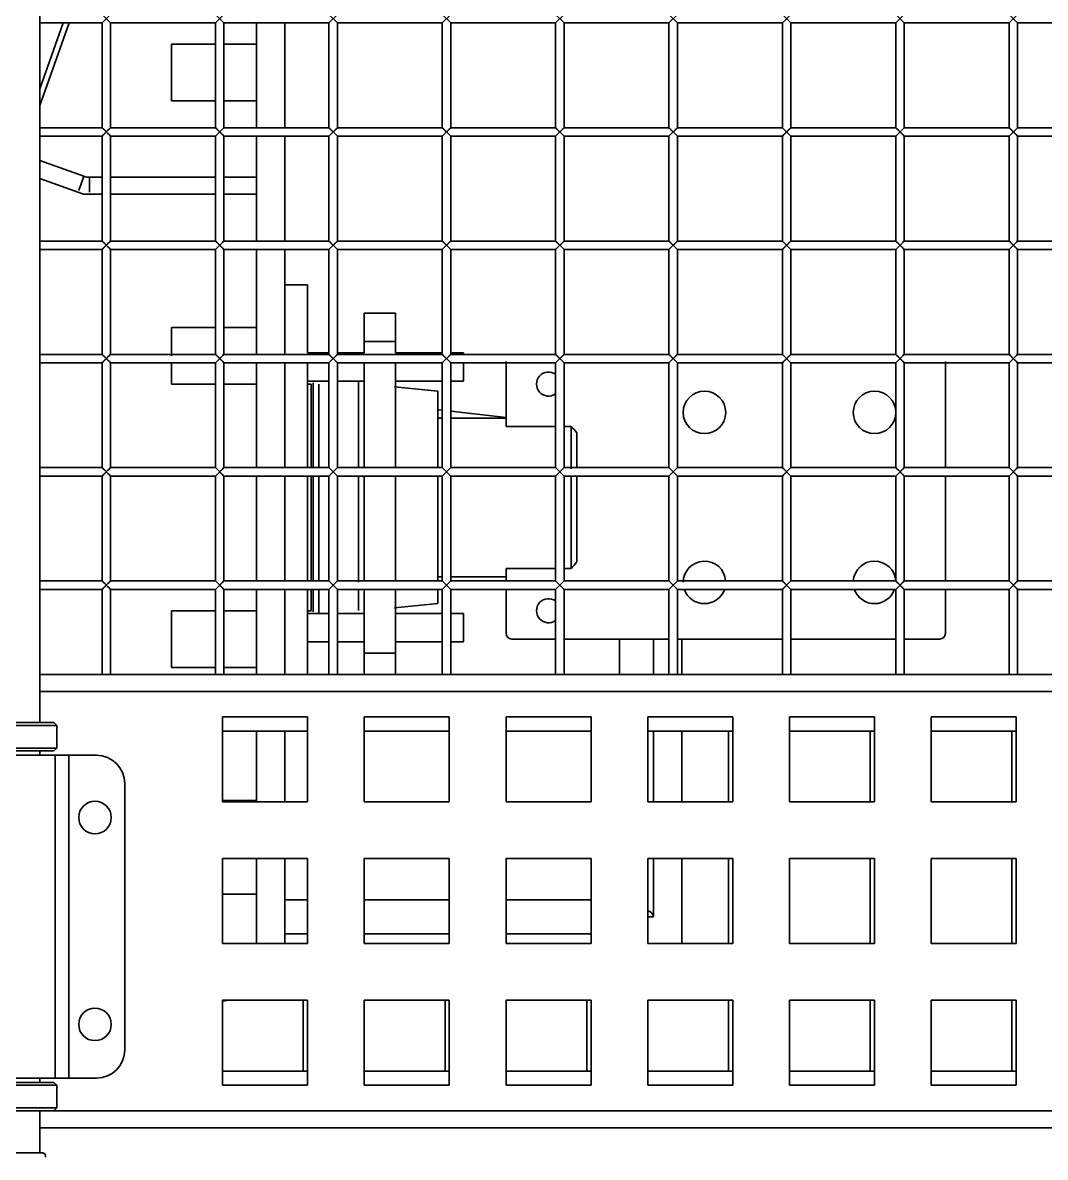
# Model space of a CAD drawing. Header units: millimetres. Extents: x 32496 to 166256, y 3504 to 23939.
# Drawn here: x 48171.1 to 48531.9, y 10963.7 to 11364.1 of the extents above; entities that cross this region are included whole.
import ezdxf

# ---------------------------------------------------------------- set-up
doc = ezdxf.new("R2010")
doc.units = ezdxf.units.MM
doc.layers.get('0').update_dxf_attribs({"lineweight": 35})

msp = doc.modelspace()

# ---------------------------------------------------------------- linework, layer by layer
at = {"linetype": 'Continuous'}
for p, q in [((48177.14, 12102.593), (48177.14, 11117.075)), ((48199.14, 11367.075), (48202.14, 11364.075)), ((48199.14, 11364.075), (48202.14, 11367.075)), ((48239.14, 11367.075), (48242.14, 11364.075)), ((48239.14, 11364.075), (48242.14, 11367.075)), ((48279.14, 11367.075), (48282.14, 11364.075)), ((48279.14, 11364.075), (48282.14, 11367.075)), ((48319.14, 11367.075), (48322.14, 11364.075)), ((48319.14, 11364.075), (48322.14, 11367.075)), ((48359.14, 11367.075), (48362.14, 11364.075)), ((48359.14, 11364.075), (48362.14, 11367.075)), ((48399.14, 11367.075), (48402.14, 11364.075)), ((48399.14, 11364.075), (48402.14, 11367.075)), ((48439.14, 11367.075), (48442.14, 11364.075)), ((48439.14, 11364.075), (48442.14, 11367.075)), ((48479.14, 11367.075), (48482.14, 11364.075)), ((48479.14, 11364.075), (48482.14, 11367.075)), ((48519.14, 11367.075), (48522.14, 11364.075)), ((48519.14, 11364.075), (48522.14, 11367.075)), ((48177.14, 11364.075), (48199.14, 11364.075)), ((48177.14, 11340.836), (48185.416, 11364.075)), ((48177.14, 11334.874), (48187.539, 11364.075)), ((48199.14, 11364.075), (48199.14, 11327.075)), ((48202.14, 11364.075), (48239.14, 11364.075)), ((48202.14, 11364.075), (48202.14, 11327.075)), ((48239.14, 11364.075), (48239.14, 11327.075)), ((48242.14, 11364.075), (48279.14, 11364.075)), ((48242.14, 11364.075), (48242.14, 11327.075)), ((48253.64, 11327.075), (48253.64, 11364.075)), ((48263.64, 11327.075), (48263.64, 11364.075)), ((48279.14, 11364.075), (48279.14, 11327.075)), ((48282.14, 11364.075), (48319.14, 11364.075)), ((48282.14, 11364.075), (48282.14, 11327.075)), ((48319.14, 11364.075), (48319.14, 11327.075)), ((48322.14, 11364.075), (48359.14, 11364.075)), ((48322.14, 11364.075), (48322.14, 11327.075)), ((48359.14, 11364.075), (48359.14, 11327.075)), ((48362.14, 11364.075), (48399.14, 11364.075)), ((48362.14, 11364.075), (48362.14, 11327.075)), ((48399.14, 11364.075), (48399.14, 11327.075)), ((48402.14, 11364.075), (48439.14, 11364.075)), ((48402.14, 11364.075), (48402.14, 11327.075)), ((48439.14, 11364.075), (48439.14, 11327.075)), ((48442.14, 11364.075), (48479.14, 11364.075)), ((48442.14, 11364.075), (48442.14, 11327.075)), ((48479.14, 11364.075), (48479.14, 11327.075)), ((48482.14, 11364.075), (48519.14, 11364.075)), ((48482.14, 11364.075), (48482.14, 11327.075)), ((48519.14, 11364.075), (48519.14, 11327.075)), ((48522.14, 11364.075), (48559.14, 11364.075)), ((48522.14, 11364.075), (48522.14, 11327.075)), ((48223.64, 11356.575), (48239.14, 11356.575)), ((48223.64, 11356.575), (48223.64, 11336.575)), ((48242.14, 11356.575), (48253.64, 11356.575)), ((48223.64, 11336.575), (48239.14, 11336.575)), ((48242.14, 11336.575), (48253.64, 11336.575)), ((48177.14, 11327.075), (48199.14, 11327.075)), ((48199.14, 11327.075), (48202.14, 11324.075)), ((48199.14, 11324.075), (48202.14, 11327.075)), ((48202.14, 11327.075), (48239.14, 11327.075)), ((48239.14, 11327.075), (48242.14, 11324.075)), ((48239.14, 11324.075), (48242.14, 11327.075)), ((48242.14, 11327.075), (48279.14, 11327.075)), ((48279.14, 11327.075), (48282.14, 11324.075)), ((48279.14, 11324.075), (48282.14, 11327.075)), ((48282.14, 11327.075), (48319.14, 11327.075)), ((48319.14, 11327.075), (48322.14, 11324.075)), ((48319.14, 11324.075), (48322.14, 11327.075)), ((48322.14, 11327.075), (48359.14, 11327.075)), ((48359.14, 11327.075), (48362.14, 11324.075)), ((48359.14, 11324.075), (48362.14, 11327.075)), ((48362.14, 11327.075), (48399.14, 11327.075)), ((48399.14, 11327.075), (48402.14, 11324.075)), ((48399.14, 11324.075), (48402.14, 11327.075)), ((48402.14, 11327.075), (48439.14, 11327.075)), ((48439.14, 11327.075), (48442.14, 11324.075)), ((48439.14, 11324.075), (48442.14, 11327.075)), ((48442.14, 11327.075), (48479.14, 11327.075)), ((48479.14, 11327.075), (48482.14, 11324.075)), ((48479.14, 11324.075), (48482.14, 11327.075)), ((48482.14, 11327.075), (48519.14, 11327.075)), ((48519.14, 11327.075), (48522.14, 11324.075)), ((48519.14, 11324.075), (48522.14, 11327.075)), ((48522.14, 11327.075), (48559.14, 11327.075)), ((48177.14, 11324.075), (48199.14, 11324.075)), ((48199.14, 11324.075), (48199.14, 11287.075)), ((48202.14, 11324.075), (48239.14, 11324.075)), ((48202.14, 11324.075), (48202.14, 11287.075)), ((48239.14, 11324.075), (48239.14, 11287.075)), ((48242.14, 11324.075), (48279.14, 11324.075)), ((48242.14, 11324.075), (48242.14, 11287.075)), ((48253.64, 11287.075), (48253.64, 11324.075)), ((48263.64, 11287.075), (48263.64, 11324.075)), ((48279.14, 11324.075), (48279.14, 11287.075)), ((48282.14, 11324.075), (48319.14, 11324.075)), ((48282.14, 11324.075), (48282.14, 11287.075)), ((48319.14, 11324.075), (48319.14, 11287.075)), ((48322.14, 11324.075), (48359.14, 11324.075)), ((48322.14, 11324.075), (48322.14, 11287.075)), ((48359.14, 11324.075), (48359.14, 11287.075)), ((48362.14, 11324.075), (48399.14, 11324.075)), ((48362.14, 11324.075), (48362.14, 11287.075)), ((48399.14, 11324.075), (48399.14, 11287.075)), ((48402.14, 11324.075), (48439.14, 11324.075)), ((48402.14, 11324.075), (48402.14, 11287.075)), ((48439.14, 11324.075), (48439.14, 11287.075)), ((48442.14, 11324.075), (48479.14, 11324.075)), ((48442.14, 11324.075), (48442.14, 11287.075)), ((48479.14, 11324.075), (48479.14, 11287.075)), ((48482.14, 11324.075), (48519.14, 11324.075)), ((48482.14, 11324.075), (48482.14, 11287.075)), ((48519.14, 11324.075), (48519.14, 11287.075)), ((48522.14, 11324.075), (48559.14, 11324.075)), ((48522.14, 11324.075), (48522.14, 11287.075)), ((48177.14, 11315.464), (48192.7, 11309.923)), ((48190.92, 11304.926), (48192.7, 11309.923)), ((48199.14, 11309.575), (48194.713, 11309.575)), ((48194.713, 11309.575), (48194.713, 11304.271)), ((48239.14, 11309.575), (48202.14, 11309.575)), ((48253.64, 11309.575), (48242.14, 11309.575)), ((48177.14, 11309.095), (48192.64, 11303.575)), ((48199.14, 11303.575), (48192.64, 11303.575)), ((48239.14, 11303.575), (48202.14, 11303.575)), ((48253.64, 11303.575), (48242.14, 11303.575)), ((48177.14, 11287.075), (48199.14, 11287.075)), ((48199.14, 11287.075), (48202.14, 11284.075)), ((48199.14, 11284.075), (48202.14, 11287.075)), ((48202.14, 11287.075), (48239.14, 11287.075)), ((48239.14, 11287.075), (48242.14, 11284.075)), ((48239.14, 11284.075), (48242.14, 11287.075)), ((48242.14, 11287.075), (48279.14, 11287.075)), ((48279.14, 11287.075), (48282.14, 11284.075)), ((48279.14, 11284.075), (48282.14, 11287.075)), ((48282.14, 11287.075), (48319.14, 11287.075)), ((48319.14, 11287.075), (48322.14, 11284.075)), ((48319.14, 11284.075), (48322.14, 11287.075)), ((48322.14, 11287.075), (48359.14, 11287.075)), ((48359.14, 11287.075), (48362.14, 11284.075)), ((48359.14, 11284.075), (48362.14, 11287.075)), ((48362.14, 11287.075), (48399.14, 11287.075)), ((48399.14, 11287.075), (48402.14, 11284.075)), ((48399.14, 11284.075), (48402.14, 11287.075)), ((48402.14, 11287.075), (48439.14, 11287.075)), ((48439.14, 11287.075), (48442.14, 11284.075)), ((48439.14, 11284.075), (48442.14, 11287.075)), ((48442.14, 11287.075), (48479.14, 11287.075)), ((48479.14, 11287.075), (48482.14, 11284.075)), ((48479.14, 11284.075), (48482.14, 11287.075)), ((48482.14, 11287.075), (48519.14, 11287.075)), ((48519.14, 11287.075), (48522.14, 11284.075)), ((48519.14, 11284.075), (48522.14, 11287.075)), ((48522.14, 11287.075), (48559.14, 11287.075)), ((48177.14, 11284.075), (48199.14, 11284.075)), ((48199.14, 11284.075), (48199.14, 11247.075)), ((48202.14, 11284.075), (48239.14, 11284.075)), ((48202.14, 11284.075), (48202.14, 11247.075)), ((48239.14, 11284.075), (48239.14, 11247.075)), ((48242.14, 11284.075), (48279.14, 11284.075)), ((48242.14, 11284.075), (48242.14, 11247.075)), ((48253.64, 11247.075), (48253.64, 11284.075)), ((48263.64, 11247.075), (48263.64, 11284.075)), ((48279.14, 11284.075), (48279.14, 11247.075)), ((48282.14, 11284.075), (48319.14, 11284.075)), ((48282.14, 11284.075), (48282.14, 11247.075)), ((48319.14, 11284.075), (48319.14, 11247.075)), ((48322.14, 11284.075), (48359.14, 11284.075)), ((48322.14, 11284.075), (48322.14, 11247.075)), ((48359.14, 11284.075), (48359.14, 11247.075)), ((48362.14, 11284.075), (48399.14, 11284.075)), ((48362.14, 11284.075), (48362.14, 11247.075)), ((48399.14, 11284.075), (48399.14, 11247.075)), ((48402.14, 11284.075), (48439.14, 11284.075)), ((48402.14, 11284.075), (48402.14, 11247.075)), ((48439.14, 11284.075), (48439.14, 11247.075)), ((48442.14, 11284.075), (48479.14, 11284.075)), ((48442.14, 11284.075), (48442.14, 11247.075)), ((48479.14, 11284.075), (48479.14, 11247.075)), ((48482.14, 11284.075), (48519.14, 11284.075)), ((48482.14, 11284.075), (48482.14, 11247.075)), ((48519.14, 11284.075), (48519.14, 11247.075)), ((48522.14, 11284.075), (48559.14, 11284.075)), ((48522.14, 11284.075), (48522.14, 11247.075)), ((48271.64, 11271.575), (48263.64, 11271.575)), ((48271.64, 11247.575), (48271.64, 11271.575)), ((48291.64, 11261.575), (48302.64, 11261.575)), ((48291.64, 11247.575), (48291.64, 11261.575)), ((48302.64, 11247.575), (48302.64, 11261.575)), ((48223.64, 11256.575), (48239.14, 11256.575)), ((48223.64, 11256.575), (48223.64, 11246.575)), ((48242.14, 11256.575), (48253.64, 11256.575)), ((48302.64, 11251.575), (48291.64, 11251.575)), ((48177.14, 11247.075), (48199.14, 11247.075)), ((48199.14, 11247.075), (48202.14, 11244.075)), ((48199.14, 11244.075), (48202.14, 11247.075)), ((48202.14, 11247.075), (48239.14, 11247.075)), ((48239.14, 11247.075), (48242.14, 11244.075)), ((48239.14, 11244.075), (48242.14, 11247.075)), ((48242.14, 11247.075), (48279.14, 11247.075)), ((48271.64, 11247.575), (48279.14, 11247.575)), ((48279.14, 11247.075), (48282.14, 11244.075)), ((48279.14, 11244.075), (48282.14, 11247.075)), ((48282.14, 11247.575), (48291.64, 11247.575)), ((48282.14, 11247.075), (48319.14, 11247.075)), ((48302.64, 11247.575), (48319.14, 11247.575)), ((48319.14, 11247.075), (48322.14, 11244.075)), ((48319.14, 11244.075), (48322.14, 11247.075)), ((48322.14, 11247.575), (48326.64, 11247.575)), ((48322.14, 11247.075), (48359.14, 11247.075)), ((48326.64, 11247.075), (48326.64, 11247.575)), ((48359.14, 11247.075), (48362.14, 11244.075)), ((48359.14, 11244.075), (48362.14, 11247.075)), ((48362.14, 11247.075), (48399.14, 11247.075)), ((48399.14, 11247.075), (48402.14, 11244.075)), ((48399.14, 11244.075), (48402.14, 11247.075)), ((48402.14, 11247.075), (48439.14, 11247.075)), ((48439.14, 11247.075), (48442.14, 11244.075)), ((48439.14, 11244.075), (48442.14, 11247.075)), ((48442.14, 11247.075), (48479.14, 11247.075)), ((48479.14, 11247.075), (48482.14, 11244.075)), ((48479.14, 11244.075), (48482.14, 11247.075)), ((48482.14, 11247.075), (48519.14, 11247.075)), ((48519.14, 11247.075), (48522.14, 11244.075)), ((48519.14, 11244.075), (48522.14, 11247.075)), ((48522.14, 11247.075), (48559.14, 11247.075)), ((48177.14, 11244.075), (48199.14, 11244.075)), ((48199.14, 11244.075), (48199.14, 11207.075)), ((48202.14, 11244.075), (48239.14, 11244.075)), ((48202.14, 11244.075), (48202.14, 11207.075)), ((48223.64, 11244.075), (48223.64, 11236.575)), ((48239.14, 11244.075), (48239.14, 11207.075)), ((48242.14, 11244.075), (48279.14, 11244.075)), ((48242.14, 11244.075), (48242.14, 11207.075)), ((48253.64, 11207.075), (48253.64, 11244.075)), ((48263.64, 11207.075), (48263.64, 11244.075)), ((48271.64, 11207.075), (48271.64, 11244.075)), ((48279.14, 11244.075), (48279.14, 11207.075)), ((48282.14, 11244.075), (48319.14, 11244.075)), ((48282.14, 11244.075), (48282.14, 11207.075)), ((48291.64, 11207.075), (48291.64, 11244.075)), ((48302.64, 11207.075), (48302.64, 11244.075)), ((48319.14, 11244.075), (48319.14, 11207.075)), ((48322.14, 11244.075), (48359.14, 11244.075)), ((48322.14, 11244.075), (48322.14, 11207.075)), ((48326.64, 11237.575), (48326.64, 11244.075)), ((48341.64, 11221.63), (48341.64, 11244.575)), ((48359.14, 11244.075), (48359.14, 11207.075)), ((48362.14, 11244.075), (48399.14, 11244.075)), ((48362.14, 11244.075), (48362.14, 11207.075)), ((48399.14, 11244.075), (48399.14, 11207.075)), ((48402.14, 11244.075), (48439.14, 11244.075)), ((48402.14, 11244.075), (48402.14, 11207.075)), ((48439.14, 11244.075), (48439.14, 11207.075)), ((48442.14, 11244.075), (48479.14, 11244.075)), ((48442.14, 11244.075), (48442.14, 11207.075)), ((48479.14, 11244.075), (48479.14, 11207.075)), ((48482.14, 11244.075), (48519.14, 11244.075)), ((48482.14, 11244.075), (48482.14, 11207.075)), ((48496.64, 11244.575), (48496.64, 11207.075)), ((48519.14, 11244.075), (48519.14, 11207.075)), ((48522.14, 11244.075), (48559.14, 11244.075)), ((48522.14, 11244.075), (48522.14, 11207.075)), ((48271.64, 11237.575), (48279.14, 11237.575)), ((48282.14, 11237.575), (48291.64, 11237.575)), ((48289.64, 11207.075), (48289.64, 11237.575)), ((48302.64, 11237.575), (48319.14, 11237.575)), ((48322.14, 11237.575), (48326.64, 11237.575)), ((48223.64, 11236.575), (48239.14, 11236.575)), ((48242.14, 11236.575), (48253.64, 11236.575)), ((48272.89, 11236.575), (48271.64, 11236.575)), ((48272.89, 11236.575), (48272.89, 11207.075)), ((48273.64, 11207.075), (48273.64, 11237.002)), ((48275.584, 11236.575), (48275.584, 11207.075)), ((48317.64, 11234.075), (48302.301, 11235.55)), ((48317.64, 11207.075), (48317.64, 11234.075)), ((48317.978, 11227.494), (48319.14, 11227.36)), ((48322.14, 11227.012), (48341.66, 11224.752)), ((48319.14, 11224.575), (48317.64, 11224.575)), ((48341.64, 11224.575), (48322.14, 11224.575)), ((48341.64, 11221.63), (48359.14, 11221.63)), ((48362.14, 11221.63), (48364.64, 11221.63)), ((48364.64, 11206.684), (48364.64, 11221.63)), ((48366.64, 11207.075), (48366.64, 11219.374)), ((48177.14, 11207.075), (48199.14, 11207.075)), ((48199.14, 11207.075), (48202.14, 11204.075)), ((48199.14, 11204.075), (48202.14, 11207.075)), ((48202.14, 11207.075), (48239.14, 11207.075)), ((48239.14, 11207.075), (48242.14, 11204.075)), ((48239.14, 11204.075), (48242.14, 11207.075)), ((48242.14, 11207.075), (48279.14, 11207.075)), ((48279.14, 11207.075), (48282.14, 11204.075)), ((48279.14, 11204.075), (48282.14, 11207.075)), ((48282.14, 11207.075), (48319.14, 11207.075)), ((48319.14, 11207.075), (48322.14, 11204.075)), ((48319.14, 11204.075), (48322.14, 11207.075)), ((48322.14, 11207.075), (48359.14, 11207.075)), ((48359.14, 11207.075), (48362.14, 11204.075)), ((48359.14, 11204.075), (48362.14, 11207.075)), ((48362.14, 11207.075), (48399.14, 11207.075)), ((48399.14, 11207.075), (48402.14, 11204.075)), ((48399.14, 11204.075), (48402.14, 11207.075)), ((48402.14, 11207.075), (48439.14, 11207.075)), ((48439.14, 11207.075), (48442.14, 11204.075)), ((48439.14, 11204.075), (48442.14, 11207.075)), ((48442.14, 11207.075), (48479.14, 11207.075)), ((48479.14, 11207.075), (48482.14, 11204.075)), ((48479.14, 11204.075), (48482.14, 11207.075)), ((48482.14, 11207.075), (48519.14, 11207.075)), ((48519.14, 11207.075), (48522.14, 11204.075)), ((48519.14, 11204.075), (48522.14, 11207.075)), ((48522.14, 11207.075), (48559.14, 11207.075)), ((48177.14, 11204.075), (48199.14, 11204.075)), ((48199.14, 11204.075), (48199.14, 11167.075)), ((48202.14, 11204.075), (48239.14, 11204.075)), ((48202.14, 11204.075), (48202.14, 11167.075)), ((48239.14, 11204.075), (48239.14, 11167.075)), ((48242.14, 11204.075), (48279.14, 11204.075)), ((48242.14, 11204.075), (48242.14, 11167.075)), ((48253.64, 11167.075), (48253.64, 11204.075)), ((48263.64, 11167.075), (48263.64, 11204.075)), ((48271.64, 11167.075), (48271.64, 11204.075)), ((48272.89, 11204.075), (48272.89, 11167.075)), ((48273.64, 11167.209), (48273.64, 11204.075)), ((48275.584, 11204.075), (48275.584, 11167.075)), ((48279.14, 11204.075), (48279.14, 11167.075)), ((48282.14, 11204.075), (48319.14, 11204.075)), ((48282.14, 11204.075), (48282.14, 11167.075)), ((48289.64, 11166.653), (48289.64, 11204.075)), ((48291.64, 11167.075), (48291.64, 11204.075)), ((48302.64, 11167.075), (48302.64, 11204.075)), ((48317.64, 11167.075), (48317.64, 11204.075)), ((48319.14, 11204.075), (48319.14, 11167.075)), ((48322.14, 11204.075), (48359.14, 11204.075)), ((48322.14, 11204.075), (48322.14, 11167.075)), ((48359.14, 11204.075), (48359.14, 11167.075)), ((48362.14, 11204.075), (48399.14, 11204.075)), ((48362.14, 11204.075), (48362.14, 11167.075)), ((48364.64, 11171.521), (48364.64, 11204.075)), ((48366.64, 11173.777), (48366.64, 11204.075)), ((48399.14, 11204.075), (48399.14, 11167.075)), ((48402.14, 11204.075), (48439.14, 11204.075)), ((48402.14, 11204.075), (48402.14, 11167.075)), ((48439.14, 11204.075), (48439.14, 11167.075)), ((48442.14, 11204.075), (48479.14, 11204.075)), ((48442.14, 11204.075), (48442.14, 11167.075)), ((48479.14, 11204.075), (48479.14, 11167.075)), ((48482.14, 11204.075), (48519.14, 11204.075)), ((48482.14, 11204.075), (48482.14, 11167.075)), ((48496.64, 11204.075), (48496.64, 11167.075)), ((48519.14, 11204.075), (48519.14, 11167.075)), ((48522.14, 11204.075), (48559.14, 11204.075)), ((48522.14, 11204.075), (48522.14, 11167.075)), ((48359.14, 11171.521), (48341.64, 11171.521)), ((48341.64, 11167.075), (48341.64, 11171.521)), ((48364.64, 11171.521), (48362.14, 11171.521)), ((48177.14, 11167.075), (48199.14, 11167.075)), ((48199.14, 11167.075), (48202.14, 11164.075)), ((48199.14, 11164.075), (48202.14, 11167.075)), ((48202.14, 11167.075), (48239.14, 11167.075)), ((48239.14, 11167.075), (48242.14, 11164.075)), ((48239.14, 11164.075), (48242.14, 11167.075)), ((48242.14, 11167.075), (48279.14, 11167.075)), ((48279.14, 11167.075), (48282.14, 11164.075)), ((48279.14, 11164.075), (48282.14, 11167.075)), ((48282.14, 11167.075), (48319.14, 11167.075)), ((48319.14, 11168.575), (48317.64, 11168.575)), ((48319.14, 11167.075), (48322.14, 11164.075)), ((48319.14, 11164.075), (48322.14, 11167.075)), ((48341.64, 11168.575), (48322.14, 11168.575)), ((48322.14, 11167.075), (48359.14, 11167.075)), ((48359.14, 11167.075), (48362.14, 11164.075)), ((48359.14, 11164.075), (48362.14, 11167.075)), ((48362.14, 11167.075), (48399.14, 11167.075)), ((48399.14, 11167.075), (48402.14, 11164.075)), ((48399.14, 11164.075), (48402.14, 11167.075)), ((48402.14, 11167.075), (48439.14, 11167.075)), ((48439.14, 11167.075), (48442.14, 11164.075)), ((48439.14, 11164.075), (48442.14, 11167.075)), ((48442.14, 11167.075), (48479.14, 11167.075)), ((48479.14, 11167.075), (48482.14, 11164.075)), ((48479.14, 11164.075), (48482.14, 11167.075)), ((48482.14, 11167.075), (48519.14, 11167.075)), ((48519.14, 11167.075), (48522.14, 11164.075)), ((48519.14, 11164.075), (48522.14, 11167.075)), ((48522.14, 11167.075), (48559.14, 11167.075)), ((48177.14, 11164.075), (48199.14, 11164.075)), ((48199.14, 11164.075), (48199.14, 11134.075)), ((48202.14, 11164.075), (48239.14, 11164.075)), ((48202.14, 11164.075), (48202.14, 11134.075)), ((48239.14, 11164.075), (48239.14, 11134.075)), ((48242.14, 11164.075), (48279.14, 11164.075)), ((48242.14, 11164.075), (48242.14, 11134.075)), ((48253.64, 11134.075), (48253.64, 11164.075)), ((48263.64, 11134.075), (48263.64, 11164.075)), ((48271.64, 11134.075), (48271.64, 11164.075)), ((48272.89, 11164.075), (48272.89, 11156.575)), ((48273.64, 11156.154), (48273.64, 11164.075)), ((48275.584, 11164.075), (48275.584, 11155.575)), ((48279.14, 11164.075), (48279.14, 11134.075)), ((48282.14, 11164.075), (48319.14, 11164.075)), ((48282.14, 11164.075), (48282.14, 11134.075)), ((48289.64, 11156.614), (48289.64, 11164.075)), ((48291.64, 11134.075), (48291.64, 11164.075)), ((48302.64, 11134.075), (48302.64, 11164.075)), ((48317.64, 11159.075), (48317.64, 11164.075)), ((48319.14, 11164.075), (48319.14, 11134.075)), ((48322.14, 11164.075), (48359.14, 11164.075)), ((48322.14, 11164.075), (48322.14, 11134.075)), ((48341.64, 11148.575), (48341.64, 11164.075)), ((48359.14, 11164.075), (48359.14, 11134.075)), ((48362.14, 11164.075), (48399.14, 11164.075)), ((48362.14, 11164.075), (48362.14, 11134.075)), ((48399.14, 11164.075), (48399.14, 11134.075)), ((48402.14, 11164.075), (48439.14, 11164.075)), ((48402.14, 11164.075), (48402.14, 11134.075)), ((48439.14, 11164.075), (48439.14, 11134.075)), ((48442.14, 11164.075), (48479.14, 11164.075)), ((48442.14, 11164.075), (48442.14, 11134.075)), ((48479.14, 11164.075), (48479.14, 11134.075)), ((48482.14, 11164.075), (48519.14, 11164.075)), ((48482.14, 11164.075), (48482.14, 11134.075)), ((48496.64, 11164.075), (48496.64, 11148.575)), ((48519.14, 11164.075), (48519.14, 11134.075)), ((48522.14, 11164.075), (48559.14, 11164.075)), ((48522.14, 11164.075), (48522.14, 11134.075)), ((48317.64, 11159.075), (48302.301, 11157.601)), ((48223.64, 11156.575), (48239.14, 11156.575)), ((48223.64, 11156.575), (48223.64, 11136.575)), ((48242.14, 11156.575), (48253.64, 11156.575)), ((48272.89, 11156.575), (48271.64, 11156.575)), ((48271.64, 11155.575), (48279.14, 11155.575)), ((48282.14, 11155.575), (48291.64, 11155.575)), ((48302.64, 11155.575), (48319.14, 11155.575)), ((48322.14, 11155.575), (48326.64, 11155.575)), ((48326.64, 11145.575), (48326.64, 11155.575)), ((48271.64, 11145.575), (48279.14, 11145.575)), ((48282.14, 11145.575), (48291.64, 11145.575)), ((48302.64, 11145.575), (48319.14, 11145.575)), ((48322.14, 11145.575), (48326.64, 11145.575)), ((48359.14, 11146.575), (48343.64, 11146.575)), ((48399.14, 11146.575), (48362.14, 11146.575)), ((48381.64, 11134.075), (48381.64, 11146.575)), ((48393.64, 11146.575), (48393.64, 11134.075)), ((48439.14, 11146.575), (48402.14, 11146.575)), ((48403.64, 11134.075), (48403.64, 11146.575)), ((48479.14, 11146.575), (48442.14, 11146.575)), ((48494.64, 11146.575), (48482.14, 11146.575)), ((48291.64, 11141.575), (48302.64, 11141.575)), ((48803.14, 11134.075), (48177.14, 11134.075)), ((48223.64, 11136.575), (48239.14, 11136.575)), ((48242.14, 11136.575), (48253.64, 11136.575)), ((48177.14, 11128.075), (48803.14, 11128.075)), ((48241.64, 11119.075), (48271.64, 11119.075)), ((48241.64, 11089.075), (48241.64, 11119.075)), ((48271.64, 11119.075), (48271.64, 11089.075)), ((48291.64, 11119.075), (48321.64, 11119.075)), ((48291.64, 11089.075), (48291.64, 11119.075)), ((48321.64, 11119.075), (48321.64, 11089.075)), ((48341.64, 11119.075), (48371.64, 11119.075)), ((48341.64, 11089.075), (48341.64, 11119.075)), ((48371.64, 11119.075), (48371.64, 11089.075)), ((48391.64, 11119.075), (48421.64, 11119.075)), ((48391.64, 11089.075), (48391.64, 11119.075)), ((48421.64, 11119.075), (48421.64, 11089.075)), ((48441.64, 11119.075), (48471.64, 11119.075)), ((48441.64, 11089.075), (48441.64, 11119.075)), ((48471.64, 11119.075), (48471.64, 11089.075)), ((48491.64, 11119.075), (48521.64, 11119.075)), ((48491.64, 11089.075), (48491.64, 11119.075)), ((48521.64, 11119.075), (48521.64, 11089.075)), ((48137.14, 11116.075), (48183.14, 11116.075)), ((48138.14, 11117.075), (48182.14, 11117.075)), ((48183.14, 11116.075), (48182.14, 11117.075)), ((48183.14, 11108.075), (48183.14, 11116.075)), ((48271.64, 11114.075), (48241.64, 11114.075)), ((48253.64, 11089.075), (48253.64, 11114.075)), ((48263.64, 11089.075), (48263.64, 11114.075)), ((48321.64, 11114.075), (48291.64, 11114.075)), ((48371.64, 11114.075), (48341.64, 11114.075)), ((48421.64, 11114.075), (48391.64, 11114.075)), ((48393.64, 11114.075), (48393.64, 11089.075)), ((48403.64, 11089.075), (48403.64, 11114.075)), ((48420.14, 11114.075), (48420.14, 11089.075)), ((48471.64, 11114.075), (48441.64, 11114.075)), ((48470.14, 11114.075), (48470.14, 11089.075)), ((48521.64, 11114.075), (48491.64, 11114.075)), ((48520.14, 11114.075), (48520.14, 11089.075)), ((48123.14, 11105.575), (48197.14, 11105.575)), ((48183.14, 11108.075), (48137.14, 11108.075)), ((48182.14, 11107.075), (48138.14, 11107.075)), ((48177.14, 11107.075), (48177.14, 11105.575)), ((48183.14, 11108.075), (48182.14, 11107.075)), ((48182.64, 10991.575), (48182.64, 11105.575)), ((48187.44, 10991.575), (48187.44, 11105.575)), ((48207.14, 11095.575), (48207.14, 11001.575)), ((48241.64, 11089.575), (48253.64, 11089.575)), ((48271.64, 11089.075), (48241.64, 11089.075)), ((48321.64, 11089.075), (48291.64, 11089.075)), ((48371.64, 11089.075), (48341.64, 11089.075)), ((48421.64, 11089.075), (48391.64, 11089.075)), ((48471.64, 11089.075), (48441.64, 11089.075)), ((48521.64, 11089.075), (48491.64, 11089.075)), ((48241.64, 11069.075), (48271.64, 11069.075)), ((48241.64, 11039.075), (48241.64, 11069.075)), ((48253.64, 11039.075), (48253.64, 11069.075)), ((48263.64, 11039.075), (48263.64, 11069.075)), ((48271.64, 11069.075), (48271.64, 11039.075)), ((48291.64, 11069.075), (48321.64, 11069.075)), ((48291.64, 11039.075), (48291.64, 11069.075)), ((48321.64, 11069.075), (48321.64, 11039.075)), ((48341.64, 11069.075), (48371.64, 11069.075)), ((48341.64, 11039.075), (48341.64, 11069.075)), ((48371.64, 11069.075), (48371.64, 11039.075)), ((48391.64, 11069.075), (48421.64, 11069.075)), ((48391.64, 11039.075), (48391.64, 11069.075)), ((48393.64, 11069.075), (48393.64, 11048.575)), ((48403.64, 11039.075), (48403.64, 11069.075)), ((48420.14, 11069.075), (48420.14, 11039.075)), ((48421.64, 11069.075), (48421.64, 11039.075)), ((48441.64, 11069.075), (48471.64, 11069.075)), ((48441.64, 11039.075), (48441.64, 11069.075)), ((48470.14, 11069.075), (48470.14, 11039.075)), ((48471.64, 11069.075), (48471.64, 11039.075)), ((48491.64, 11069.075), (48521.64, 11069.075)), ((48491.64, 11039.075), (48491.64, 11069.075)), ((48520.14, 11069.075), (48520.14, 11039.075)), ((48521.64, 11069.075), (48521.64, 11039.075)), ((48241.64, 11056.575), (48253.64, 11056.575)), ((48263.64, 11054.575), (48271.64, 11054.575)), ((48291.64, 11054.575), (48321.64, 11054.575)), ((48341.64, 11054.575), (48371.64, 11054.575)), ((48393.64, 11048.575), (48391.64, 11048.575)), ((48271.64, 11042.575), (48263.64, 11042.575)), ((48321.64, 11042.575), (48291.64, 11042.575)), ((48371.64, 11042.575), (48341.64, 11042.575)), ((48271.64, 11039.075), (48241.64, 11039.075)), ((48321.64, 11039.075), (48291.64, 11039.075)), ((48371.64, 11039.075), (48341.64, 11039.075)), ((48421.64, 11039.075), (48391.64, 11039.075)), ((48471.64, 11039.075), (48441.64, 11039.075)), ((48521.64, 11039.075), (48491.64, 11039.075)), ((48241.64, 11019.075), (48271.64, 11019.075)), ((48241.64, 10989.075), (48241.64, 11019.075)), ((48243.867, 11019.075), (48241.669, 11018.821)), ((48270.14, 11019.075), (48270.14, 10994.075)), ((48271.64, 11019.075), (48271.64, 10989.075)), ((48291.64, 11019.075), (48321.64, 11019.075)), ((48291.64, 10989.075), (48291.64, 11019.075)), ((48320.14, 11019.075), (48320.14, 10994.075)), ((48321.64, 11019.075), (48321.64, 10989.075)), ((48341.64, 11019.075), (48371.64, 11019.075)), ((48341.64, 10989.075), (48341.64, 11019.075)), ((48370.14, 11019.075), (48370.14, 10994.075)), ((48371.64, 11019.075), (48371.64, 10989.075)), ((48391.64, 11019.075), (48421.64, 11019.075)), ((48391.64, 10989.075), (48391.64, 11019.075)), ((48420.14, 11019.075), (48420.14, 10994.075)), ((48421.64, 11019.075), (48421.64, 10989.075)), ((48441.64, 11019.075), (48471.64, 11019.075)), ((48441.64, 10989.075), (48441.64, 11019.075)), ((48470.14, 11019.075), (48470.14, 10994.075)), ((48471.64, 11019.075), (48471.64, 10989.075)), ((48491.64, 11019.075), (48521.64, 11019.075)), ((48491.64, 10989.075), (48491.64, 11019.075)), ((48520.14, 11019.075), (48520.14, 10994.075)), ((48521.64, 11019.075), (48521.64, 10989.075)), ((48241.64, 10994.075), (48271.64, 10994.075)), ((48291.64, 10994.075), (48321.64, 10994.075)), ((48341.64, 10994.075), (48371.64, 10994.075)), ((48391.64, 10994.075), (48421.64, 10994.075)), ((48441.64, 10994.075), (48471.64, 10994.075)), ((48491.64, 10994.075), (48521.64, 10994.075)), ((48197.14, 10991.575), (48123.14, 10991.575)), ((48138.14, 10990.075), (48182.14, 10990.075)), ((48177.14, 10991.575), (48177.14, 10990.075)), ((48183.14, 10989.075), (48182.14, 10990.075)), ((48137.14, 10989.075), (48183.14, 10989.075)), ((48183.14, 10981.075), (48183.14, 10989.075)), ((48271.64, 10989.075), (48241.64, 10989.075)), ((48321.64, 10989.075), (48291.64, 10989.075)), ((48371.64, 10989.075), (48341.64, 10989.075)), ((48421.64, 10989.075), (48391.64, 10989.075)), ((48471.64, 10989.075), (48441.64, 10989.075)), ((48521.64, 10989.075), (48491.64, 10989.075)), ((48183.14, 10981.075), (48137.14, 10981.075)), ((48182.14, 10980.075), (48138.14, 10980.075)), ((48177.14, 10980.075), (48177.14, 10965.175)), ((48183.14, 10981.075), (48182.14, 10980.075)), ((48803.14, 10980.075), (48182.14, 10980.075)), ((48177.14, 10974.075), (48803.14, 10974.075)), ((48178.205, 10965.175), (48142.075, 10965.175))]:
    msp.add_line(p, q, dxfattribs=at)
for points in [[(48199.14, 11327.075), (48199.57, 11326.645), (48200.06, 11326.155), (48201.229, 11324.986)], [(48200.64, 11325.575), (48200.049, 11324.985), (48199.579, 11324.515), (48199.254, 11324.19)], [(48200.64, 11325.575), (48201.227, 11326.162), (48201.702, 11326.638), (48202.025, 11326.961)], [(48239.14, 11327.075), (48239.57, 11326.645), (48240.06, 11326.155), (48241.229, 11324.986)], [(48240.64, 11325.575), (48240.049, 11324.985), (48239.579, 11324.515), (48239.254, 11324.19)], [(48240.64, 11325.575), (48241.227, 11326.162), (48241.702, 11326.638), (48242.025, 11326.961)], [(48279.14, 11327.075), (48279.57, 11326.645), (48280.06, 11326.155), (48281.229, 11324.986)], [(48280.64, 11325.575), (48280.049, 11324.985), (48279.579, 11324.515), (48279.254, 11324.19)], [(48280.64, 11325.575), (48281.227, 11326.162), (48281.702, 11326.638), (48282.025, 11326.961)], [(48319.14, 11327.075), (48319.57, 11326.645), (48320.06, 11326.155), (48321.229, 11324.986)], [(48320.64, 11325.575), (48320.049, 11324.985), (48319.579, 11324.515), (48319.254, 11324.19)], [(48320.64, 11325.575), (48321.227, 11326.162), (48321.702, 11326.638), (48322.025, 11326.961)], [(48359.14, 11327.075), (48359.57, 11326.645), (48360.06, 11326.155), (48361.229, 11324.986)], [(48360.64, 11325.575), (48360.049, 11324.985), (48359.579, 11324.515), (48359.254, 11324.19)], [(48360.64, 11325.575), (48361.227, 11326.162), (48361.702, 11326.638), (48362.025, 11326.961)], [(48399.14, 11327.075), (48399.57, 11326.645), (48400.06, 11326.155), (48401.229, 11324.986)], [(48400.64, 11325.575), (48400.049, 11324.985), (48399.579, 11324.515), (48399.254, 11324.19)], [(48400.64, 11325.575), (48401.227, 11326.162), (48401.702, 11326.638), (48402.025, 11326.961)], [(48439.14, 11327.075), (48439.57, 11326.645), (48440.06, 11326.155), (48441.229, 11324.986)], [(48440.64, 11325.575), (48440.049, 11324.985), (48439.579, 11324.515), (48439.254, 11324.19)], [(48440.64, 11325.575), (48441.227, 11326.162), (48441.702, 11326.638), (48442.025, 11326.961)], [(48479.14, 11327.075), (48479.57, 11326.645), (48480.06, 11326.155), (48481.229, 11324.986)], [(48480.64, 11325.575), (48480.049, 11324.985), (48479.579, 11324.515), (48479.254, 11324.19)], [(48480.64, 11325.575), (48481.227, 11326.162), (48481.702, 11326.638), (48482.025, 11326.961)], [(48519.14, 11327.075), (48519.57, 11326.645), (48520.06, 11326.155), (48521.229, 11324.986)], [(48520.64, 11325.575), (48520.049, 11324.985), (48519.579, 11324.515), (48519.254, 11324.19)], [(48520.64, 11325.575), (48521.227, 11326.162), (48521.702, 11326.638), (48522.025, 11326.961)], [(48202.024, 11324.192), (48201.701, 11324.514), (48201.229, 11324.986)], [(48242.024, 11324.192), (48241.701, 11324.514), (48241.229, 11324.986)], [(48282.024, 11324.192), (48281.701, 11324.514), (48281.229, 11324.986)], [(48322.024, 11324.192), (48321.701, 11324.514), (48321.229, 11324.986)], [(48362.024, 11324.192), (48361.701, 11324.514), (48361.229, 11324.986)], [(48402.024, 11324.192), (48401.701, 11324.514), (48401.229, 11324.986)], [(48442.024, 11324.192), (48441.701, 11324.514), (48441.229, 11324.986)], [(48482.024, 11324.192), (48481.701, 11324.514), (48481.229, 11324.986)], [(48522.024, 11324.192), (48521.701, 11324.514), (48521.229, 11324.986)], [(48199.14, 11287.075), (48199.57, 11286.645), (48200.06, 11286.155), (48201.229, 11284.986)], [(48200.64, 11285.575), (48200.049, 11284.985), (48199.579, 11284.515), (48199.254, 11284.19)], [(48200.64, 11285.575), (48201.227, 11286.162), (48201.702, 11286.638), (48202.025, 11286.961)], [(48239.14, 11287.075), (48239.57, 11286.645), (48240.06, 11286.155), (48241.229, 11284.986)], [(48240.64, 11285.575), (48240.049, 11284.985), (48239.579, 11284.515), (48239.254, 11284.19)], [(48240.64, 11285.575), (48241.227, 11286.162), (48241.702, 11286.638), (48242.025, 11286.961)], [(48279.14, 11287.075), (48279.57, 11286.645), (48280.06, 11286.155), (48281.229, 11284.986)], [(48280.64, 11285.575), (48280.049, 11284.985), (48279.579, 11284.515), (48279.254, 11284.19)], [(48280.64, 11285.575), (48281.227, 11286.162), (48281.702, 11286.638), (48282.025, 11286.961)], [(48319.14, 11287.075), (48319.57, 11286.645), (48320.06, 11286.155), (48321.229, 11284.986)], [(48320.64, 11285.575), (48320.049, 11284.985), (48319.579, 11284.515), (48319.254, 11284.19)], [(48320.64, 11285.575), (48321.227, 11286.162), (48321.702, 11286.638), (48322.025, 11286.961)], [(48359.14, 11287.075), (48359.57, 11286.645), (48360.06, 11286.155), (48361.229, 11284.986)], [(48360.64, 11285.575), (48360.049, 11284.985), (48359.579, 11284.515), (48359.254, 11284.19)], [(48360.64, 11285.575), (48361.227, 11286.162), (48361.702, 11286.638), (48362.025, 11286.961)], [(48399.14, 11287.075), (48399.57, 11286.645), (48400.06, 11286.155), (48401.229, 11284.986)], [(48400.64, 11285.575), (48400.049, 11284.985), (48399.579, 11284.515), (48399.254, 11284.19)], [(48400.64, 11285.575), (48401.227, 11286.162), (48401.702, 11286.638), (48402.025, 11286.961)], [(48439.14, 11287.075), (48439.57, 11286.645), (48440.06, 11286.155), (48441.229, 11284.986)], [(48440.64, 11285.575), (48440.049, 11284.985), (48439.579, 11284.515), (48439.254, 11284.19)], [(48440.64, 11285.575), (48441.227, 11286.162), (48441.702, 11286.638), (48442.025, 11286.961)], [(48479.14, 11287.075), (48479.57, 11286.645), (48480.06, 11286.155), (48481.229, 11284.986)], [(48480.64, 11285.575), (48480.049, 11284.985), (48479.579, 11284.515), (48479.254, 11284.19)], [(48480.64, 11285.575), (48481.227, 11286.162), (48481.702, 11286.638), (48482.025, 11286.961)], [(48519.14, 11287.075), (48519.57, 11286.645), (48520.06, 11286.155), (48521.229, 11284.986)], [(48520.64, 11285.575), (48520.049, 11284.985), (48519.579, 11284.515), (48519.254, 11284.19)], [(48520.64, 11285.575), (48521.227, 11286.162), (48521.702, 11286.638), (48522.025, 11286.961)], [(48202.024, 11284.192), (48201.701, 11284.514), (48201.229, 11284.986)], [(48242.024, 11284.192), (48241.701, 11284.514), (48241.229, 11284.986)], [(48282.024, 11284.192), (48281.701, 11284.514), (48281.229, 11284.986)], [(48322.024, 11284.192), (48321.701, 11284.514), (48321.229, 11284.986)], [(48362.024, 11284.192), (48361.701, 11284.514), (48361.229, 11284.986)], [(48402.024, 11284.192), (48401.701, 11284.514), (48401.229, 11284.986)], [(48442.024, 11284.192), (48441.701, 11284.514), (48441.229, 11284.986)], [(48482.024, 11284.192), (48481.701, 11284.514), (48481.229, 11284.986)], [(48522.024, 11284.192), (48521.701, 11284.514), (48521.229, 11284.986)], [(48199.14, 11247.075), (48199.57, 11246.645), (48200.06, 11246.155), (48201.229, 11244.986)], [(48200.64, 11245.575), (48200.049, 11244.985), (48199.579, 11244.515), (48199.254, 11244.19)], [(48200.64, 11245.575), (48201.227, 11246.162), (48201.702, 11246.638), (48202.025, 11246.961)], [(48239.14, 11247.075), (48239.57, 11246.645), (48240.06, 11246.155), (48241.229, 11244.986)], [(48240.64, 11245.575), (48240.049, 11244.985), (48239.579, 11244.515), (48239.254, 11244.19)], [(48240.64, 11245.575), (48241.227, 11246.162), (48241.702, 11246.638), (48242.025, 11246.961)], [(48279.14, 11247.075), (48279.57, 11246.645), (48280.06, 11246.155), (48281.229, 11244.986)], [(48280.64, 11245.575), (48280.049, 11244.985), (48279.579, 11244.515), (48279.254, 11244.19)], [(48280.64, 11245.575), (48281.227, 11246.162), (48281.702, 11246.638), (48282.025, 11246.961)], [(48319.14, 11247.075), (48319.57, 11246.645), (48320.06, 11246.155), (48321.229, 11244.986)], [(48320.64, 11245.575), (48320.049, 11244.985), (48319.579, 11244.515), (48319.254, 11244.19)], [(48320.64, 11245.575), (48321.227, 11246.162), (48321.702, 11246.638), (48322.025, 11246.961)], [(48359.14, 11247.075), (48359.57, 11246.645), (48360.06, 11246.155), (48361.229, 11244.986)], [(48360.64, 11245.575), (48360.049, 11244.985), (48359.579, 11244.515), (48359.254, 11244.19)], [(48360.64, 11245.575), (48361.227, 11246.162), (48361.702, 11246.638), (48362.025, 11246.961)], [(48399.14, 11247.075), (48399.57, 11246.645), (48400.06, 11246.155), (48401.229, 11244.986)], [(48400.64, 11245.575), (48400.049, 11244.985), (48399.579, 11244.515), (48399.254, 11244.19)], [(48400.64, 11245.575), (48401.227, 11246.162), (48401.702, 11246.638), (48402.025, 11246.961)], [(48439.14, 11247.075), (48439.57, 11246.645), (48440.06, 11246.155), (48441.229, 11244.986)], [(48440.64, 11245.575), (48440.049, 11244.985), (48439.579, 11244.515), (48439.254, 11244.19)], [(48440.64, 11245.575), (48441.227, 11246.162), (48441.702, 11246.638), (48442.025, 11246.961)], [(48479.14, 11247.075), (48479.57, 11246.645), (48480.06, 11246.155), (48481.229, 11244.986)], [(48480.64, 11245.575), (48480.049, 11244.985), (48479.579, 11244.515), (48479.254, 11244.19)], [(48480.64, 11245.575), (48481.227, 11246.162), (48481.702, 11246.638), (48482.025, 11246.961)], [(48519.14, 11247.075), (48519.57, 11246.645), (48520.06, 11246.155), (48521.229, 11244.986)], [(48520.64, 11245.575), (48520.049, 11244.985), (48519.579, 11244.515), (48519.254, 11244.19)], [(48520.64, 11245.575), (48521.227, 11246.162), (48521.702, 11246.638), (48522.025, 11246.961)], [(48202.024, 11244.192), (48201.701, 11244.514), (48201.229, 11244.986)], [(48242.024, 11244.192), (48241.701, 11244.514), (48241.229, 11244.986)], [(48282.024, 11244.192), (48281.701, 11244.514), (48281.229, 11244.986)], [(48322.024, 11244.192), (48321.701, 11244.514), (48321.229, 11244.986)], [(48362.024, 11244.192), (48361.701, 11244.514), (48361.229, 11244.986)], [(48402.024, 11244.192), (48401.701, 11244.514), (48401.229, 11244.986)], [(48442.024, 11244.192), (48441.701, 11244.514), (48441.229, 11244.986)], [(48482.024, 11244.192), (48481.701, 11244.514), (48481.229, 11244.986)], [(48522.024, 11244.192), (48521.701, 11244.514), (48521.229, 11244.986)], [(48199.14, 11207.075), (48199.57, 11206.645), (48200.06, 11206.155), (48201.229, 11204.986)], [(48200.64, 11205.575), (48200.049, 11204.985), (48199.579, 11204.515), (48199.254, 11204.19)], [(48200.64, 11205.575), (48201.227, 11206.162), (48201.702, 11206.638), (48202.025, 11206.961)], [(48239.14, 11207.075), (48239.57, 11206.645), (48240.06, 11206.155), (48241.229, 11204.986)], [(48240.64, 11205.575), (48240.049, 11204.985), (48239.579, 11204.515), (48239.254, 11204.19)], [(48240.64, 11205.575), (48241.227, 11206.162), (48241.702, 11206.638), (48242.025, 11206.961)], [(48279.14, 11207.075), (48279.57, 11206.645), (48280.06, 11206.155), (48281.229, 11204.986)], [(48280.64, 11205.575), (48280.049, 11204.985), (48279.579, 11204.515), (48279.254, 11204.19)], [(48280.64, 11205.575), (48281.227, 11206.162), (48281.702, 11206.638), (48282.025, 11206.961)], [(48319.14, 11207.075), (48319.57, 11206.645), (48320.06, 11206.155), (48321.229, 11204.986)], [(48320.64, 11205.575), (48320.049, 11204.985), (48319.579, 11204.515), (48319.254, 11204.19)], [(48320.64, 11205.575), (48321.227, 11206.162), (48321.702, 11206.638), (48322.025, 11206.961)], [(48359.14, 11207.075), (48359.57, 11206.645), (48360.06, 11206.155), (48361.229, 11204.986)], [(48360.64, 11205.575), (48360.049, 11204.985), (48359.579, 11204.515), (48359.254, 11204.19)], [(48360.64, 11205.575), (48361.227, 11206.162), (48361.702, 11206.638), (48362.025, 11206.961)], [(48399.14, 11207.075), (48399.57, 11206.645), (48400.06, 11206.155), (48401.229, 11204.986)], [(48400.64, 11205.575), (48400.049, 11204.985), (48399.579, 11204.515), (48399.254, 11204.19)], [(48400.64, 11205.575), (48401.227, 11206.162), (48401.702, 11206.638), (48402.025, 11206.961)], [(48439.14, 11207.075), (48439.57, 11206.645), (48440.06, 11206.155), (48441.229, 11204.986)], [(48440.64, 11205.575), (48440.049, 11204.985), (48439.579, 11204.515), (48439.254, 11204.19)], [(48440.64, 11205.575), (48441.227, 11206.162), (48441.702, 11206.638), (48442.025, 11206.961)], [(48479.14, 11207.075), (48479.57, 11206.645), (48480.06, 11206.155), (48481.229, 11204.986)], [(48480.64, 11205.575), (48480.049, 11204.985), (48479.579, 11204.515), (48479.254, 11204.19)], [(48480.64, 11205.575), (48481.227, 11206.162), (48481.702, 11206.638), (48482.025, 11206.961)], [(48519.14, 11207.075), (48519.57, 11206.645), (48520.06, 11206.155), (48521.229, 11204.986)], [(48520.64, 11205.575), (48520.049, 11204.985), (48519.579, 11204.515), (48519.254, 11204.19)], [(48520.64, 11205.575), (48521.227, 11206.162), (48521.702, 11206.638), (48522.025, 11206.961)], [(48202.024, 11204.192), (48201.701, 11204.514), (48201.229, 11204.986)], [(48242.024, 11204.192), (48241.701, 11204.514), (48241.229, 11204.986)], [(48282.024, 11204.192), (48281.701, 11204.514), (48281.229, 11204.986)], [(48322.024, 11204.192), (48321.701, 11204.514), (48321.229, 11204.986)], [(48362.024, 11204.192), (48361.701, 11204.514), (48361.229, 11204.986)], [(48402.024, 11204.192), (48401.701, 11204.514), (48401.229, 11204.986)], [(48442.024, 11204.192), (48441.701, 11204.514), (48441.229, 11204.986)], [(48482.024, 11204.192), (48481.701, 11204.514), (48481.229, 11204.986)], [(48522.024, 11204.192), (48521.701, 11204.514), (48521.229, 11204.986)], [(48199.14, 11167.075), (48199.57, 11166.645), (48200.06, 11166.155), (48201.229, 11164.986)], [(48200.64, 11165.575), (48200.049, 11164.985), (48199.579, 11164.515), (48199.254, 11164.19)], [(48200.64, 11165.575), (48201.227, 11166.162), (48201.702, 11166.638), (48202.025, 11166.961)], [(48239.14, 11167.075), (48239.57, 11166.645), (48240.06, 11166.155), (48241.229, 11164.986)], [(48240.64, 11165.575), (48240.049, 11164.985), (48239.579, 11164.515), (48239.254, 11164.19)], [(48240.64, 11165.575), (48241.227, 11166.162), (48241.702, 11166.638), (48242.025, 11166.961)], [(48279.14, 11167.075), (48279.57, 11166.645), (48280.06, 11166.155), (48281.229, 11164.986)], [(48280.64, 11165.575), (48280.049, 11164.985), (48279.579, 11164.515), (48279.254, 11164.19)], [(48280.64, 11165.575), (48281.227, 11166.162), (48281.702, 11166.638), (48282.025, 11166.961)], [(48319.14, 11167.075), (48319.57, 11166.645), (48320.06, 11166.155), (48321.229, 11164.986)], [(48320.64, 11165.575), (48320.049, 11164.985), (48319.579, 11164.515), (48319.254, 11164.19)], [(48320.64, 11165.575), (48321.227, 11166.162), (48321.702, 11166.638), (48322.025, 11166.961)], [(48359.14, 11167.075), (48359.57, 11166.645), (48360.06, 11166.155), (48361.229, 11164.986)], [(48360.64, 11165.575), (48360.049, 11164.985), (48359.579, 11164.515), (48359.254, 11164.19)], [(48360.64, 11165.575), (48361.227, 11166.162), (48361.702, 11166.638), (48362.025, 11166.961)], [(48399.14, 11167.075), (48399.57, 11166.645), (48400.06, 11166.155), (48401.229, 11164.986)], [(48400.64, 11165.575), (48400.049, 11164.985), (48399.579, 11164.515), (48399.254, 11164.19)], [(48400.64, 11165.575), (48401.227, 11166.162), (48401.702, 11166.638), (48402.025, 11166.961)], [(48439.14, 11167.075), (48439.57, 11166.645), (48440.06, 11166.155), (48441.229, 11164.986)], [(48440.64, 11165.575), (48440.049, 11164.985), (48439.579, 11164.515), (48439.254, 11164.19)], [(48440.64, 11165.575), (48441.227, 11166.162), (48441.702, 11166.638), (48442.025, 11166.961)], [(48479.14, 11167.075), (48479.57, 11166.645), (48480.06, 11166.155), (48481.229, 11164.986)], [(48480.64, 11165.575), (48480.049, 11164.985), (48479.579, 11164.515), (48479.254, 11164.19)], [(48480.64, 11165.575), (48481.227, 11166.162), (48481.702, 11166.638), (48482.025, 11166.961)], [(48519.14, 11167.075), (48519.57, 11166.645), (48520.06, 11166.155), (48521.229, 11164.986)], [(48520.64, 11165.575), (48520.049, 11164.985), (48519.579, 11164.515), (48519.254, 11164.19)], [(48520.64, 11165.575), (48521.227, 11166.162), (48521.702, 11166.638), (48522.025, 11166.961)], [(48202.024, 11164.192), (48201.701, 11164.514), (48201.229, 11164.986)], [(48242.024, 11164.192), (48241.701, 11164.514), (48241.229, 11164.986)], [(48282.024, 11164.192), (48281.701, 11164.514), (48281.229, 11164.986)], [(48322.024, 11164.192), (48321.701, 11164.514), (48321.229, 11164.986)], [(48362.024, 11164.192), (48361.701, 11164.514), (48361.229, 11164.986)], [(48402.024, 11164.192), (48401.701, 11164.514), (48401.229, 11164.986)], [(48442.024, 11164.192), (48441.701, 11164.514), (48441.229, 11164.986)], [(48482.024, 11164.192), (48481.701, 11164.514), (48481.229, 11164.986)], [(48522.024, 11164.192), (48521.701, 11164.514), (48521.229, 11164.986)]]:
    msp.add_lwpolyline(points, dxfattribs=at)
for centre, radius in [((48411.64, 11226.575), 7.5), ((48471.64, 11226.575), 7.5), ((48196.64, 11083.575), 5.75), ((48196.64, 11010.575), 5.75)]:
    msp.add_circle(centre, radius, dxfattribs=at)
for centre, radius, start, end in [((48194.713, 11315.575), 6, 250.39842, 270), ((48356.64, 11236.575), 4.25, 53.79466, 306.1431), ((48141.519, 11021.89), 299.464, 41.25831, 41.83529), ((48141.526, 11371.255), 299.456, 318.1647, 318.74167), ((48411.64, 11166.575), 7.5, 3.88632, 179.78111), ((48471.64, 11166.575), 7.5, 3.61622, 176.11917), ((48411.64, 11166.575), 7.5, 200.08787, 339.88198), ((48471.64, 11166.575), 7.5, 200.08787, 341.26063), ((48356.64, 11156.575), 4.25, 53.79466, 306.1431), ((48343.64, 11148.575), 2, 180, 270), ((48494.64, 11148.575), 2, 270, 0), ((48197.14, 11095.575), 10, 0, 90), ((48197.14, 11001.575), 10, 270, 0), ((48178.205, 10964.175), 1, 328.51253, 90)]:
    msp.add_arc(centre, radius, start, end, dxfattribs=at)
msp.add_open_spline([(48393.64, 11048.575), (48393.64, 11048.757), (48393.396, 11049.716), (48392.494, 11050.3), (48391.83, 11050.701)], degree=3, knots=[0, 0, 0, 0, 0.1895184, 1, 1, 1, 1], dxfattribs=at)

doc.saveas('drawing.dxf')
